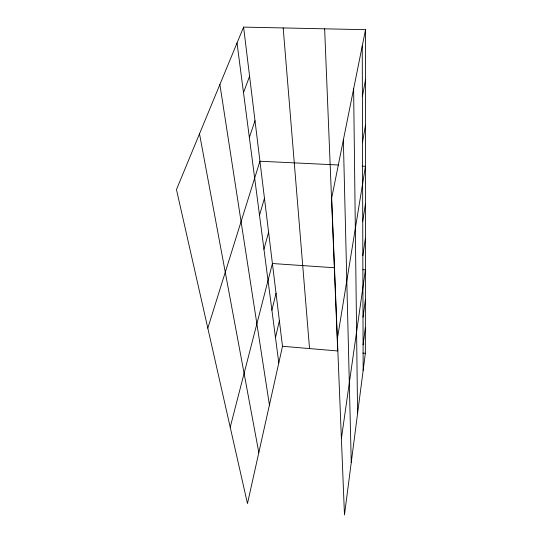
<?xml version="1.0" encoding="UTF-8"?>
<svg xmlns="http://www.w3.org/2000/svg" width="542" height="542" viewBox="0 0 542 542"><rect width="100%" height="100%" fill="white"/><g stroke="black" fill="none" stroke-linecap="round" stroke-linejoin="round"><path stroke-width="0.81" d="M365.532 29.688L331.677 198.047L344.475 514.9L365.362 353.309L365.532 29.688L243.595 27.1L176.468 189.571L247.477 503.559L282.497 346.284L243.595 27.1M363.086 344.841L365.376 327.625M363.011 317.246L365.389 299.902M341.392 438.566L365.41 269.875L362.889 269.699M362.835 255.736L365.423 238.243M362.733 221.319L365.443 203.846M337.361 338.825L365.457 166.292L362.097 166.13M362.51 142.322L365.484 125.134M362.381 96.693L365.504 79.816M275.485 337.558L279.387 320.776M271.908 310.173L276.041 293.269M230.215 427.231L272.409 263.52L334.339 267.748M263.954 249.245L268.595 232.227M259.516 215.249L264.455 198.25M207.81 328.154L259.943 161.225L338.56 164.998M249.354 137.417L255.004 120.717M243.5 92.601L249.584 76.219M282.497 346.284L337.72 350.965L324.638 28.821M362.849 353.093L365.362 353.309M199.51 133.799L258.825 452.59M219.883 84.505L269.428 404.989M237.023 43.001L278.791 362.923M283.181 27.94L309.543 348.581M343.35 139.999L351.257 462.428M353.621 88.908L357.578 413.519M362.239 46.07L363.16 370.355"/></g></svg>
